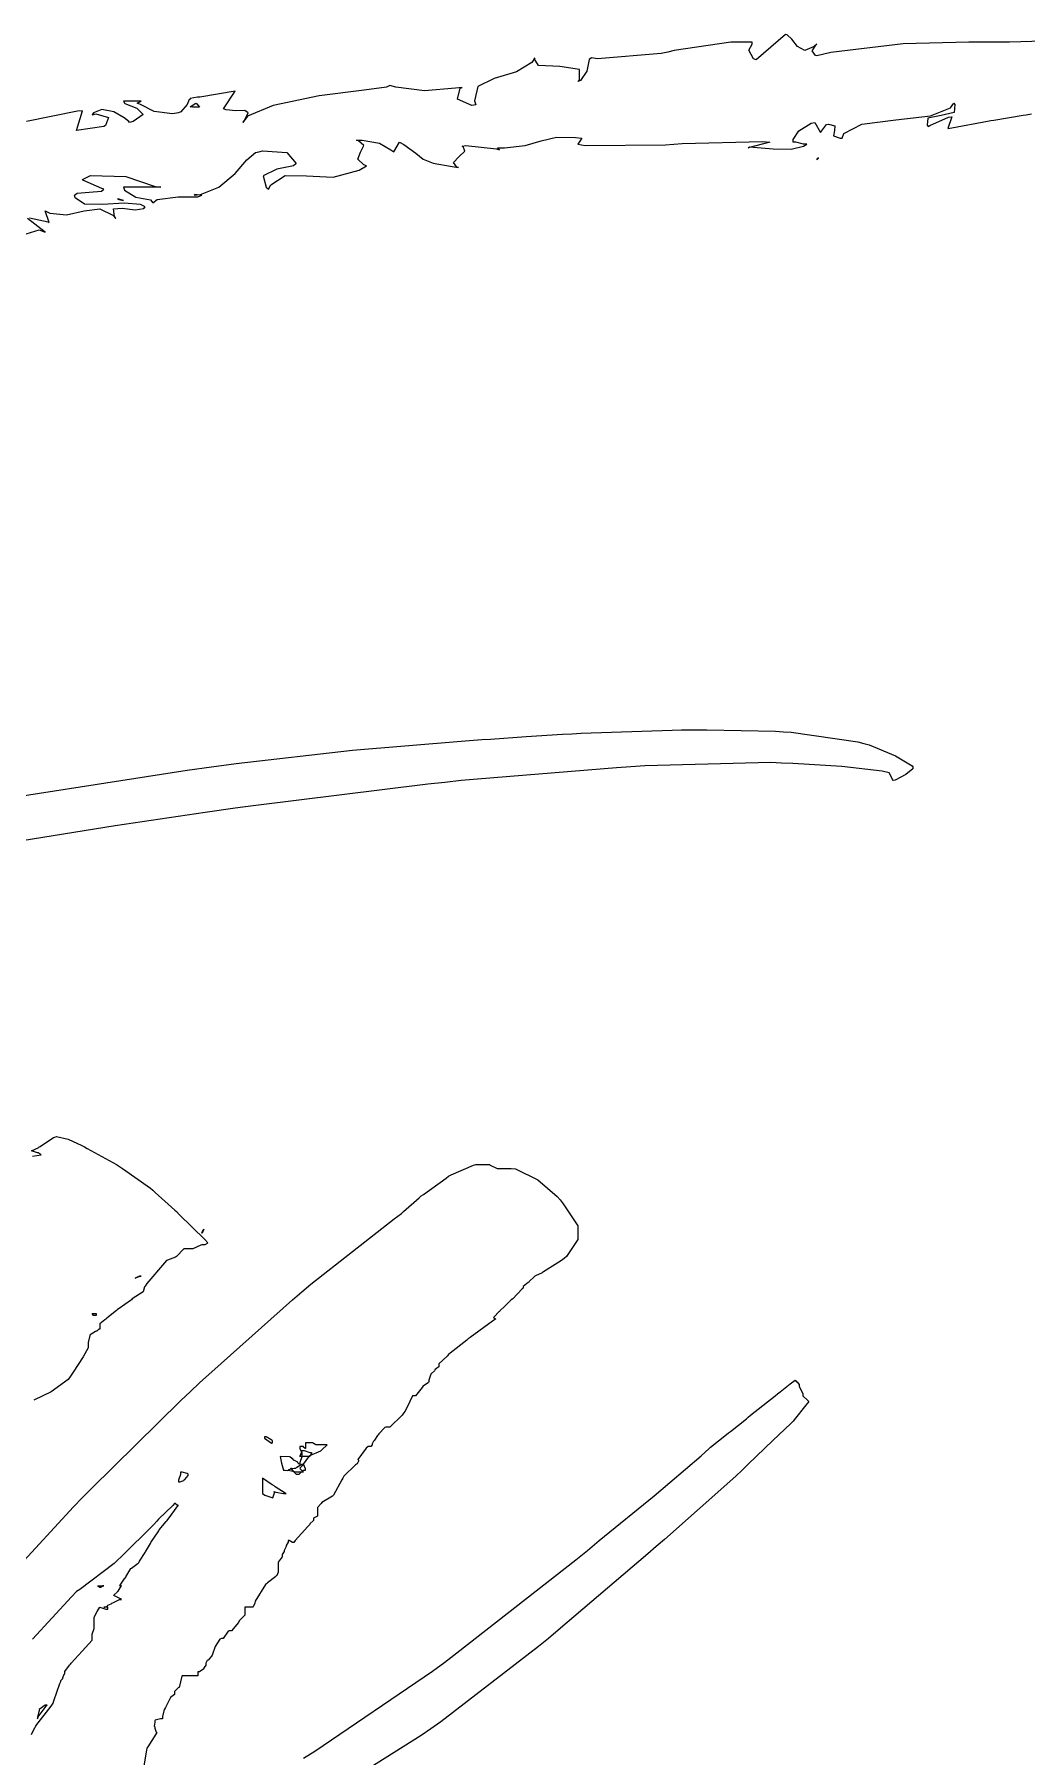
# Model space of a CAD drawing. Extents: x 51 to 306, y 22 to 311.
# Drawn here: x 156.86 to 174.74, y 214.13 to 245.15 of the extents above; entities that cross this region are included whole.
import ezdxf

# ---------------------------------------------------------------- set-up
doc = ezdxf.new("R2010")
doc.units = 0
doc.header["$MEASUREMENT"] = 0

msp = doc.modelspace()

# ---------------------------------------------------------------- linework, layer by layer
at = {"color": 7}
for points in [[(175.437, 245.036), (174.431, 245.004), (174.096, 245.004), (173.699, 245.004), (172.513, 244.974), (171.212, 244.82), (170.957, 244.758), (170.932, 244.764), (170.875, 244.85), (170.939, 244.952), (170.957, 244.968), (170.913, 244.93), (170.743, 244.858), (170.608, 244.925), (170.505, 245.059), (170.422, 245.139), (170.392, 245.145), (169.863, 244.687), (169.82, 244.705), (169.734, 244.86), (169.792, 244.968), (169.792, 245.004), (169.412, 245.004), (168.389, 244.855), (168.275, 244.828), (168.151, 244.802), (167.004, 244.705), (166.9, 244.722), (166.857, 244.693), (166.814, 244.485), (166.701, 244.314), (166.652, 244.299), (166.682, 244.33), (166.683, 244.515), (166.329, 244.565), (165.942, 244.586), (165.866, 244.712), (165.876, 244.722), (165.824, 244.64), (165.547, 244.471), (165.148, 244.352), (164.849, 244.208), (164.793, 243.949), (164.817, 243.876), (164.74, 243.863), (164.483, 243.982), (164.535, 244.176), (164.571, 244.192), (164.447, 244.176), (163.891, 244.132), (163.371, 244.194), (163.266, 244.228), (163.204, 244.194), (162.803, 244.139), (161.995, 244.038), (161.162, 243.866), (160.703, 243.673), (160.62, 243.557), (160.648, 243.597), (160.712, 243.731), (160.654, 243.775), (160.491, 243.772), (160.32, 243.789), (160.267, 243.805), (160.478, 244.122), (159.844, 244.016), (159.8, 244.016), (159.668, 243.991), (159.668, 243.982), (159.649, 243.976), (159.614, 243.885), (159.502, 243.754), (159.456, 243.733), (159.349, 243.717), (159.019, 243.757), (158.776, 243.884), (158.714, 243.91), (158.786, 243.946), (158.467, 243.946), (158.467, 243.946), (158.494, 243.9), (158.706, 243.818), (158.824, 243.703), (158.641, 243.578), (158.574, 243.557), (158.564, 243.575), (158.478, 243.645), (158.291, 243.749), (158.078, 243.792), (157.929, 243.735), (157.904, 243.699), (157.97, 243.713), (158.195, 243.647), (158.146, 243.503), (158.115, 243.487), (157.621, 243.417), (157.728, 243.769), (157.639, 243.761), (156.722, 243.575)], [(156.774, 241.839), (157.109, 241.768), (157.127, 241.759), (157.056, 241.97), (157.139, 241.928), (157.438, 241.894), (157.758, 241.967), (158.043, 242.006), (158.274, 241.89), (158.327, 241.829), (158.303, 241.865), (158.286, 242.003), (158.446, 242.015), (158.678, 241.989), (158.831, 242.013), (158.856, 242.042), (158.772, 242.08), (158.478, 242.109), (158.089, 242.081), (157.763, 242.087), (157.598, 242.203), (157.585, 242.252), (157.63, 242.288), (157.85, 242.306), (158.071, 242.324), (158.115, 242.358), (158.079, 242.368), (157.736, 242.518), (157.728, 242.535), (157.876, 242.606), (158.512, 242.584), (159.041, 242.404), (159.139, 242.394), (158.467, 242.394), (158.484, 242.338), (158.692, 242.214), (158.951, 242.164), (158.997, 242.112), (159.075, 242.174), (159.45, 242.222), (159.807, 242.218), (159.879, 242.252), (159.843, 242.252), (159.755, 242.262), (159.738, 242.252), (159.852, 242.263), (160.187, 242.394), (160.478, 242.641), (160.69, 242.888), (160.845, 243.016), (160.903, 243.028), (160.973, 243.046), (161.408, 243.016), (161.576, 242.822), (161.572, 242.817), (161.572, 242.817), (161.53, 242.776), (161.232, 242.721), (160.981, 242.6), (161.035, 242.395), (161.079, 242.358), (161.124, 242.437), (161.379, 242.604), (161.762, 242.597), (162.245, 242.577), (162.711, 242.703), (162.843, 242.781), (162.799, 242.796), (162.69, 242.898), (162.74, 243.025), (162.797, 243.144), (162.702, 243.231), (162.667, 243.24), (162.77, 243.24), (163.08, 243.188), (163.282, 243.064), (163.336, 243.028), (163.442, 243.204), (163.518, 243.16), (163.736, 243.005), (163.865, 242.897), (164.047, 242.828), (164.386, 242.765), (164.501, 242.747), (164.473, 242.757), (164.411, 242.838), (164.509, 242.941), (164.619, 243.044), (164.589, 243.127), (164.571, 243.134), (164.632, 243.144), (165.187, 243.082), (165.24, 243.064), (165.206, 243.1), (165.329, 243.1), (165.701, 243.143), (165.99, 243.228), (166.267, 243.294), (166.61, 243.291), (166.723, 243.276), (166.652, 243.17), (166.784, 243.144), (168.231, 243.154), (168.381, 243.17), (168.53, 243.18), (169.977, 243.214), (170.109, 243.204), (169.722, 243.1), (169.748, 243.118), (169.886, 243.111), (170.17, 243.082), (170.495, 243.08), (170.72, 243.131), (170.78, 243.17), (170.718, 243.17), (170.578, 243.204), (170.532, 243.204), (170.532, 243.255), (170.633, 243.409), (170.859, 243.549), (170.921, 243.557), (171.027, 243.381), (171.133, 243.523), (171.169, 243.527), (171.285, 243.499), (171.274, 243.412), (171.261, 243.32), (171.376, 243.276), (171.414, 243.276), (171.447, 243.362), (171.772, 243.53), (172.38, 243.607), (173.007, 243.678), (173.368, 243.822), (173.426, 243.91), (173.447, 243.884), (173.433, 243.741), (173.196, 243.687), (172.959, 243.639), (172.946, 243.509), (172.967, 243.487), (172.993, 243.505), (173.328, 243.655), (173.39, 243.663), (173.32, 243.453), (173.39, 243.462), (174.034, 243.585), (174.096, 243.593), (174.148, 243.603), (174.677, 243.691), (174.731, 243.699), (174.827, 243.717)], [(156.479, 241.482), (156.95, 241.627), (157.056, 241.583), (156.74, 241.829)], [(155.292, 231.22), (159.614, 231.891), (160.055, 231.951), (160.496, 232.013), (162.595, 232.252), (164.553, 232.418), (164.924, 232.445), (165.082, 232.454), (165.722, 232.499), (166.379, 232.543), (166.547, 232.551), (166.714, 232.561), (168.354, 232.613), (168.522, 232.621), (168.979, 232.621), (170.214, 232.596), (170.356, 232.587), (170.496, 232.578), (171.697, 232.402), (171.803, 232.374), (171.899, 232.348), (172.376, 232.15), (172.675, 231.969), (172.685, 231.951), (172.685, 231.918), (172.561, 231.815), (172.367, 231.714), (172.332, 231.705), (172.322, 231.723), (172.27, 231.837), (172.262, 231.845), (172.138, 231.873), (171.41, 231.961), (170.524, 232.013), (170.321, 232.022), (170.127, 232.031), (167.86, 231.969), (167.605, 231.951), (167.349, 231.935), (164.553, 231.705), (164.254, 231.669), (163.953, 231.643), (160.805, 231.254), (160.478, 231.21), (159.938, 231.134), (158.319, 230.892), (156.457, 230.59)], [(156.81, 225.036), (156.941, 225.1), (156.95, 225.108), (156.968, 225.118), (157.205, 225.276), (157.233, 225.285), (157.259, 225.294), (157.47, 225.249), (157.718, 225.134), (157.762, 225.108), (157.814, 225.082), (158.344, 224.791), (158.397, 224.755), (158.449, 224.721), (158.952, 224.367), (158.997, 224.331), (159.041, 224.287), (159.393, 223.971), (159.42, 223.944), (159.472, 223.891), (159.931, 223.441), (159.985, 223.379), (159.975, 223.37), (159.93, 223.344), (159.915, 223.344), (159.879, 223.344), (159.861, 223.336), (159.716, 223.272), (159.668, 223.272), (159.65, 223.272), (159.596, 223.272), (159.596, 223.272), (159.552, 223.272), (159.42, 223.132), (159.42, 223.132), (159.402, 223.124), (159.261, 223.071), (159.243, 223.062), (159.208, 223.018), (158.89, 222.647), (158.856, 222.603), (158.846, 222.586), (158.82, 222.497), (158.82, 222.497), (158.82, 222.497), (158.626, 222.374), (158.61, 222.356), (158.592, 222.34), (158.388, 222.198), (158.361, 222.18), (158.344, 222.163), (158.167, 222.021), (158.151, 222.003), (158.133, 221.995), (158.044, 221.922), (158.044, 221.897), (158.044, 221.881), (158.044, 221.841), (158.044, 221.827), (158.026, 221.827), (157.987, 221.791), (157.974, 221.791), (157.964, 221.783), (157.868, 221.721), (157.868, 221.721), (157.859, 221.713), (157.832, 221.587), (157.832, 221.544), (157.832, 221.491), (157.74, 221.328), (157.559, 221.051), (157.515, 220.979), (157.471, 220.919), (157.163, 220.698), (156.854, 220.548)], [(156.826, 224.941), (156.986, 224.966), (156.986, 224.966), (156.986, 224.966), (156.932, 225.002), (156.916, 225.002), (156.81, 225.036)], [(156.191, 217.136), (157.567, 218.626), (157.728, 218.792), (157.886, 218.952), (159.5, 220.54), (159.668, 220.698), (159.834, 220.857), (161.51, 222.356), (161.678, 222.497), (161.845, 222.639), (163.344, 223.811), (163.477, 223.908), (163.511, 223.944), (163.794, 224.192), (163.829, 224.226), (163.873, 224.252), (164.28, 224.544), (164.324, 224.579), (164.368, 224.605), (164.773, 224.782), (164.817, 224.79), (164.878, 224.79), (165.017, 224.79), (165.064, 224.79), (165.072, 224.782), (165.198, 224.719), (165.24, 224.719), (165.293, 224.719), (165.413, 224.719), (165.453, 224.719), (165.531, 224.711), (165.932, 224.517), (166.281, 224.216), (166.335, 224.154), (166.387, 224.084), (166.652, 223.687), (166.652, 223.555), (166.652, 223.441), (166.449, 223.132), (166.405, 223.096), (166.361, 223.062), (166.034, 222.859), (166.018, 222.849), (166.008, 222.841), (165.892, 222.789), (165.876, 222.779), (165.866, 222.771), (165.778, 222.683), (165.77, 222.673), (165.76, 222.665), (165.665, 222.592), (165.665, 222.567), (165.647, 222.551), (165.479, 222.374), (165.453, 222.356), (165.443, 222.348), (165.355, 222.26), (165.347, 222.25), (165.337, 222.242), (165.249, 222.154), (165.24, 222.144), (165.231, 222.136), (165.144, 222.048), (165.136, 222.038), (165.136, 222.038), (165.17, 222.013), (165.17, 222.003), (165.117, 221.969), (164.711, 221.678), (164.677, 221.651), (164.65, 221.625), (164.35, 221.396), (164.324, 221.368), (164.297, 221.342), (164.148, 221.203), (164.148, 221.156), (164.148, 221.148), (164.112, 221.121), (164.112, 221.121), (164.112, 221.121), (164.078, 221.095), (164.078, 221.085), (164.068, 221.077), (164.014, 221.025), (164.006, 221.015), (163.996, 220.999), (163.971, 220.906), (163.971, 220.875), (163.962, 220.866), (163.882, 220.813), (163.865, 220.803), (163.847, 220.777), (163.727, 220.627), (163.689, 220.627), (163.672, 220.627), (163.627, 220.522), (163.539, 220.346), (163.513, 220.31), (163.485, 220.275), (163.267, 220.063), (163.196, 220.063), (163.178, 220.055), (163.07, 219.939), (163.054, 219.921), (163.044, 219.913), (162.991, 219.826), (162.983, 219.817), (162.974, 219.808), (162.947, 219.761), (162.947, 219.745), (162.947, 219.745), (162.921, 219.71), (162.913, 219.71), (162.877, 219.71), (162.842, 219.684), (162.691, 219.481), (162.701, 219.464), (162.701, 219.446), (162.675, 219.402), (162.667, 219.392), (162.649, 219.384), (162.436, 219.181), (162.418, 219.145), (162.401, 219.111), (162.25, 218.838), (162.242, 218.828), (162.232, 218.82), (162.039, 218.704), (162.031, 218.686), (162.021, 218.678), (161.961, 218.616), (161.961, 218.616), (161.961, 218.616), (161.961, 218.511), (161.961, 218.476), (161.961, 218.459), (161.889, 218.419), (161.889, 218.405), (161.889, 218.379), (161.827, 218.317), (161.819, 218.299), (161.791, 218.273), (161.563, 218.017), (161.536, 217.981), (161.51, 217.981), (161.451, 218.017), (161.432, 218.017), (161.432, 217.991), (161.396, 217.931), (161.396, 217.91), (161.396, 217.91), (161.368, 217.85), (161.36, 217.84), (161.36, 217.824), (161.326, 217.77), (161.326, 217.77), (161.326, 217.726), (161.255, 217.627), (161.255, 217.594), (161.255, 217.594), (161.255, 217.541), (161.255, 217.523), (161.255, 217.506), (161.255, 217.466), (161.255, 217.452), (161.255, 217.452), (161.228, 217.391), (161.219, 217.381), (161.21, 217.373), (161.06, 217.259), (161.043, 217.241), (161.025, 217.224), (160.839, 216.924), (160.831, 216.888), (160.831, 216.888), (160.805, 216.827), (160.796, 216.818), (160.796, 216.818), (160.689, 216.818), (160.654, 216.818), (160.654, 216.8), (160.654, 216.746), (160.654, 216.746), (160.654, 216.73), (160.654, 216.69), (160.654, 216.676), (160.645, 216.668), (160.558, 216.579), (160.55, 216.57), (160.54, 216.543), (160.415, 216.393), (160.373, 216.393), (160.355, 216.385), (160.262, 216.253), (160.231, 216.253), (160.204, 216.245), (160.116, 216.108), (160.063, 215.954), (160.055, 215.936), (160.021, 215.9), (160.021, 215.9), (159.993, 215.864), (159.985, 215.864), (159.975, 215.856), (159.949, 215.81), (159.949, 215.794), (159.949, 215.777), (159.923, 215.733), (159.915, 215.724), (159.915, 215.707), (159.834, 215.653), (159.808, 215.653), (159.808, 215.637), (159.808, 215.597), (159.808, 215.583), (159.808, 215.583), (159.772, 215.583), (159.772, 215.583), (159.738, 215.583), (159.684, 215.583), (159.526, 215.583), (159.526, 215.583), (159.516, 215.575), (159.471, 215.371), (159.456, 215.371), (159.456, 215.371), (159.385, 215.301), (159.385, 215.301), (159.385, 215.301), (159.385, 215.275), (159.385, 215.265), (159.385, 215.248), (159.315, 215.194), (159.315, 215.194), (159.315, 215.194), (159.226, 215.01), (159.209, 214.982), (159.199, 214.974), (159.173, 214.849), (159.173, 214.806), (159.137, 214.806), (159.041, 214.781), (159.033, 214.771), (159.033, 214.745), (159.023, 214.675), (159.033, 214.665), (159.033, 214.639), (159.057, 214.569), (159.067, 214.559), (159.049, 214.533), (158.908, 214.304), (158.89, 214.277), (158.881, 214.242), (158.829, 213.925)], [(161.713, 214.1), (161.915, 214.224), (164.034, 215.663), (164.254, 215.83), (164.475, 215.998), (166.616, 217.673), (166.828, 217.84), (167.039, 218.017), (168.027, 218.824), (168.874, 219.542), (169.017, 219.674), (169.043, 219.702), (169.333, 219.931), (169.369, 219.957), (169.404, 219.984), (169.694, 220.213), (169.722, 220.24), (169.766, 220.275), (170.207, 220.628), (170.251, 220.663), (170.295, 220.698), (170.476, 220.839), (170.568, 220.909), (170.568, 220.909), (170.568, 220.909), (170.594, 220.875), (170.604, 220.875), (170.604, 220.875), (170.629, 220.839), (170.638, 220.839), (170.638, 220.795), (170.699, 220.681), (170.708, 220.663), (170.708, 220.628), (170.805, 220.532), (170.815, 220.522), (170.815, 220.522), (170.739, 220.425), (170.576, 220.223), (170.532, 220.169), (170.488, 220.125), (170.166, 219.822), (169.721, 219.393), (169.616, 219.287), (169.5, 219.181), (168.213, 218.035), (168.063, 217.91), (167.913, 217.778), (166.299, 216.403), (166.122, 216.253), (165.946, 216.112), (164.182, 214.753), (164.006, 214.629), (163.829, 214.507), (162.092, 213.413)], [(156.81, 214.525), (156.87, 214.649), (156.88, 214.665), (156.888, 214.683), (157.163, 215.036), (157.198, 215.088), (157.215, 215.132), (157.321, 215.442), (157.339, 215.477), (157.339, 215.495), (157.375, 215.535), (157.375, 215.547), (157.375, 215.547), (157.4, 215.609), (157.409, 215.617), (157.409, 215.662), (157.497, 215.777), (157.515, 215.794), (157.523, 215.812), (157.722, 216.028), (157.904, 216.224), (157.904, 216.289), (157.904, 216.333), (157.938, 216.432), (157.938, 216.465), (157.938, 216.501), (157.938, 216.579), (157.938, 216.606), (157.938, 216.64), (157.991, 216.739), (158.044, 216.818), (158.044, 216.818), (158.044, 216.818), (158.149, 216.782), (158.185, 216.782), (158.185, 216.782), (158.185, 216.818), (158.185, 216.818), (158.167, 216.818), (158.127, 216.818), (158.115, 216.818), (158.131, 216.818), (158.185, 216.844), (158.185, 216.852), (158.185, 216.852), (158.247, 216.88), (158.257, 216.888), (158.273, 216.898), (158.393, 216.958), (158.433, 216.958), (158.415, 216.968), (158.308, 217.02), (158.291, 217.029), (158.3, 217.038), (158.352, 217.091), (158.361, 217.099), (158.37, 217.109), (158.423, 217.197), (158.433, 217.205), (158.397, 217.205), (158.405, 217.215), (158.494, 217.339), (158.503, 217.347), (158.512, 217.365), (158.6, 217.515), (158.61, 217.523), (158.61, 217.523), (158.732, 217.612), (158.75, 217.628), (158.758, 217.646), (158.856, 217.804), (158.856, 217.804), (158.856, 217.804), (158.856, 217.804), (158.856, 217.804), (158.864, 217.814), (158.952, 217.964), (158.962, 217.981), (158.97, 217.999), (159.093, 218.176), (159.103, 218.193), (159.111, 218.211), (159.234, 218.361), (159.243, 218.369), (159.252, 218.379), (159.34, 218.494), (159.349, 218.51), (159.358, 218.52), (159.446, 218.644), (159.456, 218.652), (159.438, 218.652), (159.398, 218.686), (159.385, 218.686), (159.358, 218.652), (159.101, 218.405), (159.067, 218.369), (159.013, 218.309), (158.423, 217.726), (158.361, 217.664), (158.3, 217.603), (157.682, 217.135), (157.621, 217.099), (157.533, 217.002), (157.18, 216.624), (156.828, 216.245)]]:
    msp.add_lwpolyline(points, dxfattribs=at)
for points in [[(159.772, 243.91), (159.789, 243.894), (159.839, 243.836), (159.709, 243.834), (159.668, 243.84), (159.772, 243.91)], [(170.991, 242.923), (170.991, 242.923), (170.957, 242.897), (170.957, 242.888), (170.957, 242.888), (170.991, 242.915), (170.991, 242.923)], [(158.361, 242.182), (158.386, 242.174), (158.466, 242.156), (158.388, 242.178), (158.361, 242.182)], [(159.915, 223.625), (159.915, 223.625), (159.887, 223.555), (159.879, 223.555), (159.879, 223.555), (159.905, 223.617), (159.915, 223.625)], [(158.68, 222.743), (158.688, 222.753), (158.761, 222.779), (158.786, 222.779), (158.758, 222.779), (158.688, 222.753), (158.68, 222.743)], [(157.974, 222.11), (157.974, 222.11), (157.974, 222.074), (157.974, 222.074), (157.938, 222.074), (157.929, 222.074), (157.904, 222.11), (157.904, 222.11), (157.92, 222.11), (157.96, 222.11), (157.974, 222.11)], [(161.007, 219.887), (161.007, 219.861), (161.131, 219.772), (161.149, 219.781), (161.149, 219.781), (161.149, 219.817), (161.149, 219.817), (161.139, 219.826), (161.04, 219.887), (161.007, 219.887)], [(161.608, 219.215), (161.634, 219.215), (161.713, 219.287), (161.713, 219.287), (161.749, 219.287), (161.749, 219.313), (161.713, 219.392), (161.713, 219.392), (161.713, 219.392), (161.809, 219.525), (161.819, 219.534), (161.827, 219.552), (162.021, 219.632), (162.031, 219.64), (162.039, 219.65), (162.137, 219.745), (162.137, 219.745), (162.137, 219.745), (162.083, 219.745), (162.065, 219.745), (162.039, 219.745), (161.98, 219.745), (161.961, 219.745), (161.933, 219.745), (161.874, 219.781), (161.855, 219.781), (161.827, 219.781), (161.749, 219.781), (161.749, 219.781), (161.749, 219.754), (161.749, 219.695), (161.749, 219.674), (161.739, 219.674), (161.713, 219.702), (161.713, 219.71), (161.695, 219.71), (161.655, 219.71), (161.642, 219.71), (161.642, 219.676), (161.678, 219.596), (161.678, 219.568), (161.678, 219.524), (161.642, 219.425), (161.642, 219.392), (161.633, 219.392), (161.608, 219.42), (161.608, 219.428), (161.536, 219.464), (161.536, 219.464), (161.51, 219.498), (161.502, 219.498), (161.502, 219.498), (161.466, 219.525), (161.466, 219.534), (161.457, 219.525), (161.29, 219.534), (161.29, 219.534), (161.29, 219.534), (161.312, 219.411), (161.348, 219.287), (161.36, 219.287), (161.378, 219.287), (161.425, 219.282), (161.432, 219.287), (161.448, 219.287), (161.488, 219.322), (161.502, 219.322), (161.496, 219.306), (161.579, 219.215), (161.608, 219.215)], [(161.855, 219.604), (161.855, 219.588), (161.827, 219.534), (161.819, 219.534), (161.801, 219.534), (161.761, 219.534), (161.749, 219.534), (161.721, 219.534), (161.662, 219.534), (161.642, 219.534), (161.651, 219.543), (161.678, 219.617), (161.678, 219.64), (161.723, 219.64), (161.822, 219.604), (161.855, 219.604)], [(161.713, 219.392), (161.703, 219.384), (161.651, 219.331), (161.642, 219.322), (161.651, 219.313), (161.713, 219.251), (161.713, 219.251), (161.713, 219.251), (161.607, 219.251), (161.572, 219.251), (161.572, 219.251), (161.44, 219.279), (161.432, 219.287), (161.448, 219.297), (161.54, 219.322), (161.572, 219.322), (161.589, 219.34), (161.681, 219.392), (161.713, 219.392)], [(159.492, 219.251), (159.492, 219.207), (159.456, 219.108), (159.456, 219.075), (159.482, 219.075), (159.552, 219.103), (159.562, 219.111), (159.57, 219.121), (159.632, 219.192), (159.632, 219.215), (159.614, 219.225), (159.522, 219.251), (159.492, 219.251)], [(161.396, 218.863), (161.378, 218.873), (161.201, 218.988), (161.183, 219.005), (161.148, 219.023), (160.973, 219.145), (160.973, 219.145), (160.973, 219.075), (160.973, 218.917), (160.973, 218.863), (161.014, 218.838), (161.157, 218.79), (161.189, 218.875), (161.183, 218.899), (161.21, 218.89), (161.349, 218.863), (161.396, 218.863)], [(158.008, 217.205), (158.035, 217.205), (158.094, 217.205), (158.115, 217.205), (158.097, 217.205), (158.057, 217.171), (158.044, 217.171), (158.044, 217.171), (158.008, 217.197), (158.008, 217.205)], [(157.092, 215.054), (157.056, 215.054), (156.95, 214.975), (156.95, 214.948), (156.941, 214.939), (156.916, 214.84), (156.916, 214.806), (156.932, 214.842), (157.074, 215.036), (157.092, 215.054)]]:
    msp.add_lwpolyline(points, close=True, dxfattribs=at)

doc.saveas('drawing.dxf')
